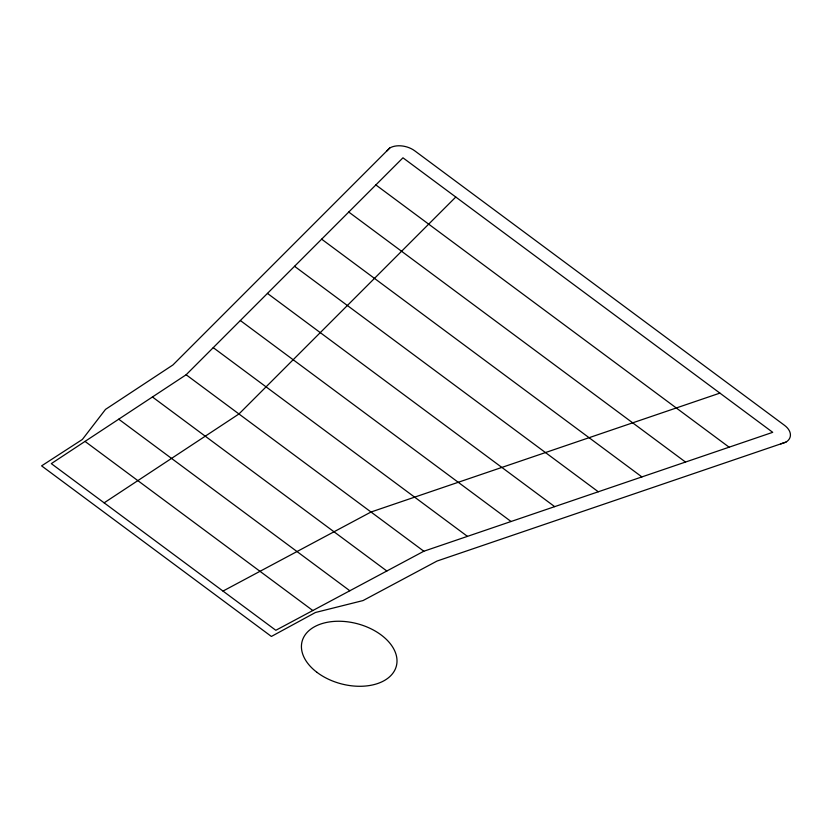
<?xml version="1.0" encoding="UTF-8"?>
<svg xmlns="http://www.w3.org/2000/svg" width="832" height="832" viewBox="0 0 832 832"><rect width="100%" height="100%" fill="white"/><g stroke="black" fill="none" stroke-linecap="round" stroke-linejoin="round"><path stroke-width="1.25" d="M386.547 151.216L389.75 148.013A18.044 11.523 14.6 0 1 414.742 150.821L784.514 425.329A18.044 11.523 14.6 0 1 785.938 442.125L780.77 443.893M389.75 148.013L172.931 364.957L105.518 409.386L82.378 439.452L41.6 465.868L271.388 636.449L315.463 612.487L363.033 600.569L437.05 561.038L785.938 442.125M186.139 374.764L402.958 157.81L772.73 432.328L423.842 551.231L275.818 630.292L51.314 463.622L186.139 374.764L423.842 551.231M455.78 197.028L238.961 413.972L104.135 502.84M222.997 591.074L371.02 512.013L719.909 393.11M375.856 184.933L729.113 447.19M348.754 212.046L685.506 462.051M321.651 239.169L641.898 476.913M294.549 266.292L598.291 491.774M267.446 293.405L554.674 506.636M240.344 320.528L511.066 521.508M213.242 347.641L467.459 536.37M152.433 396.978L386.838 571.002M118.726 419.193L349.835 590.762M85.02 441.407L312.822 610.532M316.94 672.318A48.714 31.117 14.6 0 0 395.876 667.628A48.714 31.117 14.6 0 0 334.838 621.358A48.714 31.117 14.6 0 0 316.94 672.318"/></g></svg>
